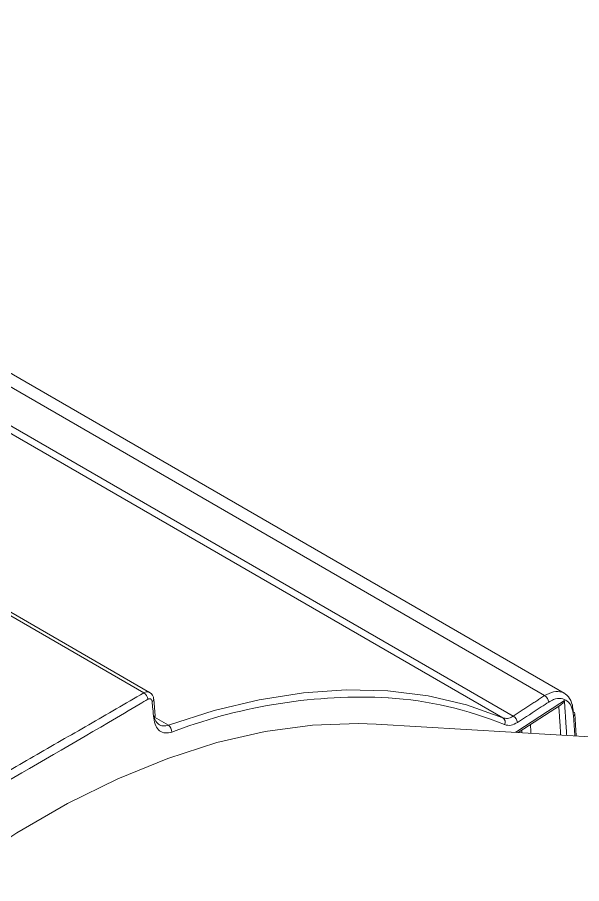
# Model space of a CAD drawing. Extents: x 2 to 136, y 1 to 99.
# Drawn here: x 18.597 to 20.107, y 81.965 to 84.282 of the extents above; entities that cross this region are included whole.
import ezdxf

# ---------------------------------------------------------------- set-up
doc = ezdxf.new("R2010")
doc.units = 0
doc.header["$MEASUREMENT"] = 0
doc.linetypes.add('SLD-Solid', pattern=[0])
doc.layers.add('OBJECT', color=7, linetype='CONTINUOUS')

msp = doc.modelspace()

# ---------------------------------------------------------------- linework, layer by layer
at = {"layer": 'OBJECT', "linetype": 'SLD-Solid', "lineweight": 15}
for p, q in [((18.9355, 82.4755), (15.8066, 84.2818)), ((18.9507, 82.4769), (15.8453, 84.2696)), ((20.0602, 82.4744), (17.1365, 84.1622)), ((20.0073, 82.4681), (17.1401, 84.1233)), ((19.8961, 82.4087), (17.125, 84.0084)), ((17.1536, 84.0127), (19.9236, 82.4136)), ((18.966, 82.4139), (18.9618, 82.4585)), ((19.9372, 82.3695), (20.0502, 82.4429)), ((20.0922, 82.3603), (20.0885, 82.4199)), ((18.964, 82.4105), (19.0012, 82.389)), ((19.0217, 82.375), (19.01, 82.3708)), ((20.1981, 82.354), (19.5565, 82.3921))]:
    msp.add_line(p, q, dxfattribs=at)
at = {"layer": 'OBJECT', "linetype": 'SLD-Solid', "lineweight": 15, "flags": 128}
for points in [[(19.0012, 82.389), (19.1238, 82.4283), (19.2443, 82.4572), (19.3622, 82.4756), (19.4771, 82.4835), (19.5884, 82.4806), (19.6956, 82.4672), (19.7984, 82.4432), (19.8961, 82.4087)], [(17.4808, 80.9657), (17.5878, 81.1227), (17.7004, 81.2737), (17.8182, 81.4179), (17.9404, 81.5546), (18.0666, 81.6831), (18.1959, 81.8026), (18.3277, 81.9126), (18.4613, 82.0124), (18.5959, 82.1015), (18.731, 82.1795), (18.8656, 82.2458), (18.9992, 82.3003), (19.131, 82.3425), (19.2603, 82.3722), (19.3864, 82.3894), (19.5087, 82.3939), (19.5565, 82.3921)]]:
    msp.add_lwpolyline(points, dxfattribs=at)
at = {"layer": 'OBJECT', "linetype": 'SLD-Solid', "lineweight": 15}
for centre, radius, start, end in [((18.9233, 82.456), 0.0231, 5.7976, 57.9505), ((18.9421, 82.459), 0.0195, 358.4154, 64.5659), ((19.9965, 82.4488), 0.0221, 5.4435, 60.6989), ((18.9546, 82.4587), 0.00726, 294.6443, 358.0469), ((19.5183, 81.0364), 1.4277, 87.1432, 110.3564), ((19.5237, 81.4699), 0.9947, 67.7454, 86.2068), ((20.0817, 82.4186), 0.00703, 10.3743, 68.6756), ((20.0818, 82.42), 0.00689, 297.337, 359.2497), ((18.9588, 82.4142), 0.00725, 294.6467, 358.2705), ((19.8878, 82.3971), 0.0143, 332.1235, 54.133), ((19.9127, 82.3943), 0.0222, 5.4953, 60.5743), ((18.99, 82.3723), 0.02, 355.7047, 55.9971)]:
    msp.add_arc(centre, radius, start, end, dxfattribs=at)
for points in [[(18.3454, 82.1349), (18.9355, 82.4755)], [(19.9236, 82.4136), (20.0073, 82.4681)], [(19.9291, 82.37), (20.0605, 82.4551)], [(20.0605, 82.4551), (20.0666, 82.3618)], [(20.0506, 82.3628), (20.0455, 82.4398)], [(20.0884, 82.3606), (20.0849, 82.4139)], [(19.9465, 82.369), (19.9461, 82.3753)], [(19.9696, 82.3905), (19.9711, 82.3675)]]:
    msp.add_open_spline(points, degree=1, dxfattribs=at)
for points, knots in [([(18.9355, 82.4755), (18.9379, 82.4766), (18.9426, 82.4787), (18.9479, 82.4787), (18.95, 82.477), (18.9505, 82.4766)], [0, 0, 0, 0, 0.428342, 0.856681, 1, 1, 1, 1]), ([(20.0073, 82.4681), (20.0155, 82.4723), (20.032, 82.4808), (20.0546, 82.4791), (20.0721, 82.4666), (20.0819, 82.447), (20.0836, 82.4312), (20.0843, 82.4252)], [0, 0, 0, 0, 0.216872, 0.433758, 0.650331, 0.86677, 1, 1, 1, 1]), ([(18.9462, 82.4583), (18.9392, 82.4542), (18.9043, 82.4335), (18.7573, 82.347), (18.5679, 82.2372), (18.4046, 82.1451), (18.3558, 82.1175)], [0, 0, 0, 0, 0.035928, 0.179639, 0.754501, 1, 1, 1, 1]), ([(18.9576, 82.4521), (18.9573, 82.4534), (18.9568, 82.4561), (18.9547, 82.4588), (18.9517, 82.46), (18.9488, 82.4596), (18.9469, 82.4587), (18.9462, 82.4583)], [0, 0, 0, 0, 0.219082, 0.438182, 0.656825, 0.874764, 1, 1, 1, 1]), ([(18.9618, 82.4076), (18.961, 82.4159), (18.9596, 82.4308), (18.9582, 82.4456), (18.9576, 82.4521)], [0, 0, 0, 0, 0.564416, 1, 1, 1, 1]), ([(20.0185, 82.4509), (20.0119, 82.4466), (19.984, 82.4284), (19.956, 82.4103), (19.9347, 82.3964)], [0, 0, 0, 0, 0.237767, 1, 1, 1, 1]), ([(20.0849, 82.4139), (20.0837, 82.4222), (20.0811, 82.4388), (20.0689, 82.4551), (20.052, 82.4621), (20.0341, 82.4598), (20.0228, 82.4533), (20.0185, 82.4509)], [0, 0, 0, 0, 0.2168, 0.433617, 0.650078, 0.866405, 1, 1, 1, 1]), ([(20.0503, 82.4429), (20.052, 82.4443), (20.0561, 82.4475), (20.0591, 82.4523), (20.0604, 82.4551), (20.0605, 82.4551)], [0, 0, 0, 0, 0.423164, 0.990566, 1, 1, 1, 1]), ([(19.01, 82.3708), (19.0041, 82.3694), (18.9922, 82.3667), (18.9771, 82.373), (18.9658, 82.3864), (18.9631, 82.4004), (18.9618, 82.4076)], [0, 0, 0, 0, 0.24726, 0.494506, 0.742148, 1, 1, 1, 1]), ([(18.9631, 82.4139), (18.9639, 82.4101), (18.9659, 82.4007), (18.9743, 82.3911), (18.9866, 82.3856), (18.9963, 82.3878), (19.0012, 82.389)], [0, 0, 0, 0, 0.185314, 0.456434, 0.726525, 1, 1, 1, 1]), ([(19.8961, 82.4087), (19.9001, 82.4078), (19.9081, 82.4059), (19.918, 82.41), (19.923, 82.4133), (19.9236, 82.4136)], [0, 0, 0, 0, 0.471916, 0.943784, 1, 1, 1, 1]), ([(19.9347, 82.3964), (19.9289, 82.3933), (19.9166, 82.3867), (19.906, 82.3892), (19.9004, 82.3905)], [0, 0, 0, 0, 0.474046, 1, 1, 1, 1])]:
    msp.add_open_spline(points, degree=3, knots=knots, dxfattribs=at)

doc.saveas('drawing.dxf')
